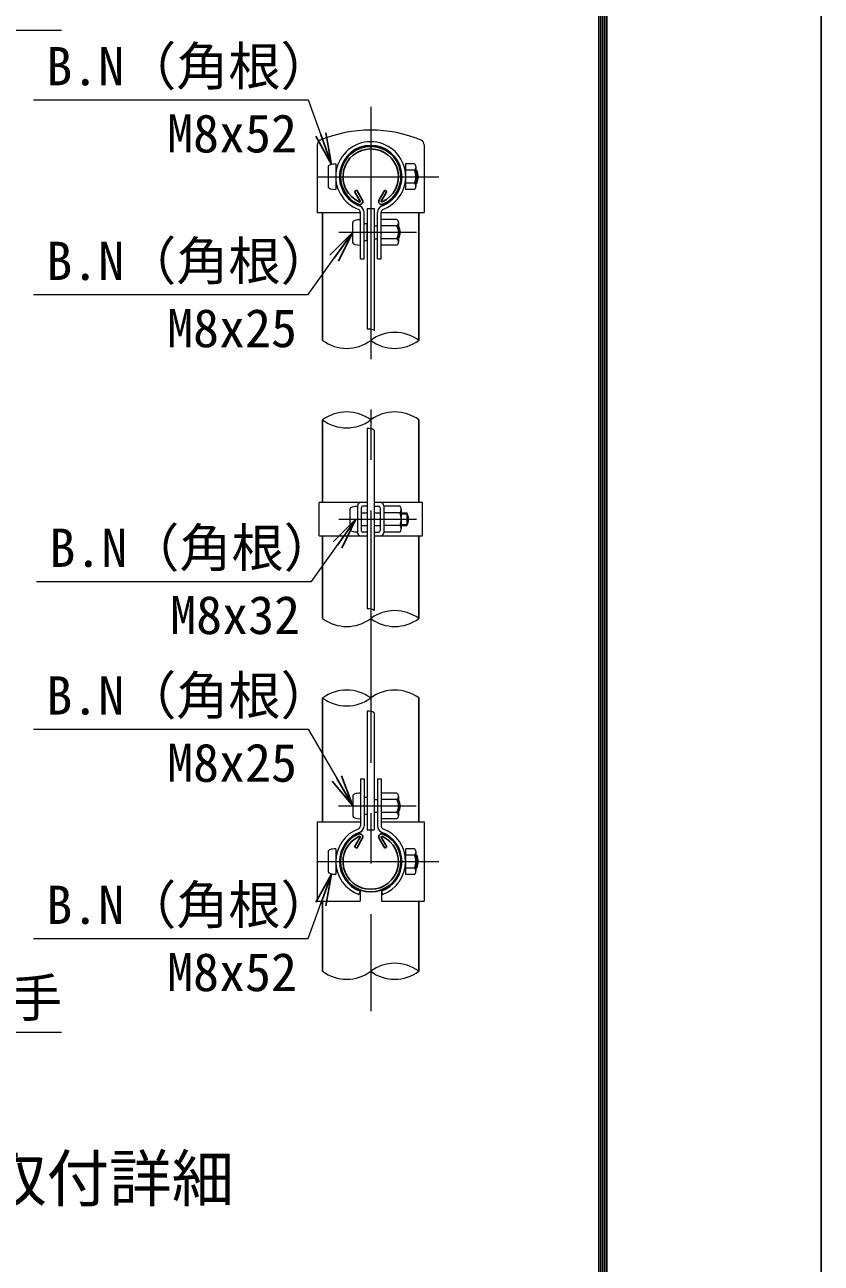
# Model space of a CAD drawing. Units: millimetres, scale not verified. Extents: x -8399 to 8401, y -5940 to 5940.
# Drawn here: x 6395 to 8401, y 510 to 3628 of the extents above; entities that cross this region are included whole.
import ezdxf
from ezdxf.enums import TextEntityAlignment as Align

# ---------------------------------------------------------------- set-up
doc = ezdxf.new("R2010")
doc.units = ezdxf.units.MM
doc.header["$LTSCALE"] = 20
doc.linetypes.add('USER1', pattern=[50.8, 31.75, -6.35, 6.35, -6.35])
for name, color, linetype, lineweight in [('0-1_D-STR1', 1, 'Continuous', 25), ('0-4_D-BMK', 2, 'USER1', 13), ('0-5_D-STR-DIM', 7, 'Continuous', 13), ('0-8_D-STR3', 3, 'Continuous', 13), ('0-9_D-STR-TXT', 7, 'Continuous', 13), ('0-C_D-TTL-TXT', 7, 'Continuous', 13), ('0-E_D-TTL', 7, 'Continuous', 25)]:
    doc.layers.add(name, color=color, linetype=linetype, lineweight=lineweight)
doc.layers.add('0-6_0', color=7, linetype='Continuous')
doc.styles.add('ＭＳ ゴシック', font='')
doc.styles.get('ＭＳ ゴシック').set_extended_font_data('MS Gothic')

# ---------------------------------------------------------------- blocks, each defined once
blk = doc.blocks.new('_Open')
at = {"layer": '0-6_0'}
blk.add_line((-20, 3.333), (0, 0), dxfattribs=at)
blk.add_lwpolyline([(-20, -3.333), (0, 0), (-20, 0)], dxfattribs=at)

msp = doc.modelspace()

# ---------------------------------------------------------------- linework, layer by layer
at = {"layer": '0-1_D-STR1'}
for p, q in [((7225.51, 3208.11), (7231.07, 3211.32)), ((7245.11, 3187), (7231.07, 3211.32)), ((7287.38, 3187), (7301.42, 3211.32)), ((7306.97, 3208.11), (7301.42, 3211.32)), ((7239.55, 3183.79), (7225.51, 3208.11)), ((7292.94, 3183.79), (7306.97, 3208.11)), ((7145.24, 3155.12), (7145.24, 2833.12)), ((7387.24, 3155.12), (7387.24, 2833.12)), ((7145.24, 2633.12), (7145.24, 2425.09)), ((7387.24, 2633.12), (7387.24, 2425.09)), ((7145.24, 2341.1), (7145.24, 2133.12)), ((7387.24, 2341.1), (7387.24, 2133.12)), ((7145.24, 1933.12), (7145.24, 1621.32)), ((7387.24, 1933.12), (7387.24, 1621.32)), ((7239.55, 1582.64), (7225.51, 1558.33)), ((7245.11, 1579.43), (7231.07, 1555.12)), ((7287.38, 1579.43), (7301.42, 1555.12)), ((7292.94, 1582.64), (7306.97, 1558.33)), ((7225.51, 1558.33), (7231.07, 1555.12)), ((7306.97, 1558.33), (7301.42, 1555.12)), ((7145.24, 1421.32), (7145.24, 1245.32)), ((7387.24, 1421.32), (7387.24, 1245.32))]:
    msp.add_line(p, q, dxfattribs=at)
for centre, radius, start, end in [((7266.24, 3245.12), 76.2, 294.32478, 245.67522), ((7266.24, 3245.12), 69.78, 294.32478, 245.67522), ((7238.16, 3182.99), 8.02, 245.67522, 30), ((7238.16, 3182.99), 1.6, 245.67522, 30), ((7294.33, 3182.99), 8.02, 150, 294.32478), ((7294.33, 3182.99), 1.6, 150, 294.32478), ((7266.24, 1521.32), 76.2, 114.32478, 65.67522), ((7238.16, 1583.44), 8.02, 330, 114.32478), ((7294.33, 1583.44), 8.02, 65.67522, 210), ((7266.24, 1521.32), 69.78, 114.32478, 65.67522), ((7238.16, 1583.44), 1.6, 330, 114.32478), ((7294.33, 1583.44), 1.6, 65.67522, 210)]:
    msp.add_arc(centre, radius, start, end, dxfattribs=at)
at = {"layer": '0-4_D-BMK'}
for p, q in [((7266.24, 3421.12), (7266.24, 1145.12)), ((7134.13, 3245.12), (7437.87, 3245.12)), ((7186.13, 3105.12), (7381.64, 3105.12)), ((7186.08, 2383.09), (7381.6, 2383.09)), ((7193.24, 2383.09), (7377.24, 2383.09)), ((7185.29, 1661.32), (7380.8, 1661.32)), ((7134.13, 1521.32), (7437.87, 1521.32))]:
    msp.add_line(p, q, dxfattribs=at)
at = {"layer": '0-5_D-STR-DIM'}
for centre, radius, start, end in [((7260.6, 2831), 30.72, 60.95271, 95.76063), ((7326.74, 2751.61), 101.51, 53.41445, 126.58555), ((7205.74, 2914.62), 101.51, 233.41445, 306.58555), ((7326.74, 2914.62), 101.51, 233.41445, 306.58555), ((7205.74, 2551.61), 101.51, 53.41445, 126.58555), ((7326.74, 2551.61), 101.51, 53.41445, 126.58555), ((7205.74, 2714.62), 101.51, 233.41445, 306.58555), ((7260.33, 2580.61), 30.72, 60.95271, 95.76063), ((7260.33, 2126.75), 30.72, 60.95271, 95.76063), ((7326.74, 2051.61), 101.51, 53.41445, 126.58555), ((7205.74, 2214.62), 101.51, 233.41445, 306.58555), ((7326.74, 2214.62), 101.51, 233.41445, 306.58555), ((7205.74, 1851.61), 101.51, 53.41445, 126.58555), ((7205.74, 2014.62), 101.51, 233.41445, 306.58555), ((7326.74, 1851.61), 101.51, 53.41445, 126.58555), ((7260.33, 1869.29), 30.72, 60.95271, 95.76063), ((7326.74, 1163.81), 101.51, 53.41445, 126.58555), ((7205.74, 1326.82), 101.51, 233.41445, 306.58555), ((7326.74, 1326.82), 101.51, 233.41445, 306.58555)]:
    msp.add_arc(centre, radius, start, end, dxfattribs=at)
at = {"layer": '0-8_D-STR3'}
for p, q in [((7131.64, 3325.14), (7131.64, 3155.12)), ((7400.84, 3325.14), (7400.84, 3155.12)), ((7178.24, 3277.12), (7178.24, 3213.12)), ((7376.24, 3277.52), (7354.24, 3277.52)), ((7354.24, 3277.52), (7354.24, 3212.72)), ((7159.04, 3271.12), (7159.04, 3219.12)), ((7179.71, 3261.12), (7178.24, 3261.12)), ((7354.24, 3261.12), (7352.78, 3261.12)), ((7376.24, 3261.32), (7354.24, 3261.32)), ((7380.24, 3270.05), (7380.24, 3220.67)), ((7380.24, 3261.12), (7382.24, 3261.12)), ((7380.24, 3261.12), (7382.24, 3261.12)), ((7380.24, 3258.41), (7383.54, 3258.41)), ((7382.24, 3261.12), (7382.24, 3229.12)), ((7179.71, 3229.12), (7178.24, 3229.12)), ((7354.24, 3229.12), (7352.78, 3229.12)), ((7376.24, 3228.92), (7354.24, 3228.92)), ((7376.24, 3212.72), (7354.24, 3212.72)), ((7380.24, 3231.83), (7383.54, 3231.83)), ((7380.24, 3229.12), (7382.24, 3229.12)), ((7380.24, 3229.12), (7382.24, 3229.12)), ((7131.64, 3155.12), (7240.24, 3155.12)), ((7240.24, 3038.32), (7240.24, 3155.4)), ((7249.44, 3038.32), (7249.44, 3155.4)), ((7257.24, 3165.12), (7257.24, 2861.57)), ((7257.24, 3165.12), (7275.24, 3165.12)), ((7275.24, 3165.12), (7275.24, 2857.86)), ((7283.04, 3038.32), (7283.04, 3155.4)), ((7292.24, 3038.32), (7292.24, 3155.4)), ((7292.24, 3155.12), (7400.84, 3155.12)), ((7221.04, 3078.87), (7221.04, 3130.87)), ((7256.24, 3126.39), (7249.44, 3126.39)), ((7256.24, 3126.39), (7256.24, 3083.85)), ((7256.24, 3121.12), (7257.24, 3121.12)), ((7275.24, 3121.12), (7283.04, 3121.12)), ((7332.24, 3137.52), (7292.24, 3137.52)), ((7332.24, 3121.32), (7292.24, 3121.32)), ((7336.24, 3130.05), (7336.24, 3080.67)), ((7336.24, 3121.12), (7336.24, 3089.12)), ((7336.24, 3118.41), (7337.54, 3118.41)), ((7256.24, 3089.12), (7257.24, 3089.12)), ((7275.24, 3089.12), (7283.04, 3089.12)), ((7332.24, 3088.92), (7292.24, 3088.92)), ((7336.24, 3091.83), (7337.54, 3091.83)), ((7256.24, 3083.85), (7249.44, 3083.85)), ((7332.24, 3072.72), (7292.24, 3072.72)), ((7240.24, 3038.32), (7249.44, 3038.32)), ((7283.04, 3038.32), (7292.24, 3038.32)), ((7257.24, 2611.18), (7257.24, 2157.32)), ((7275.24, 2607.47), (7275.24, 2153.61)), ((7257.24, 2425.09), (7136.04, 2425.09)), ((7136.04, 2341.1), (7136.04, 2425.09)), ((7214.04, 2409.09), (7214.04, 2357.09)), ((7233.24, 2417.09), (7233.24, 2349.1)), ((7233.24, 2417.09), (7233.24, 2349.1)), ((7242.44, 2411.89), (7242.44, 2354.3)), ((7257.24, 2415.89), (7246.44, 2415.89)), ((7396.44, 2425.09), (7275.24, 2425.09)), ((7275.24, 2415.89), (7286.04, 2415.89)), ((7290.04, 2411.89), (7290.04, 2354.3)), ((7299.24, 2417.09), (7299.24, 2349.1)), ((7299.24, 2417.09), (7299.24, 2349.1)), ((7339.24, 2415.49), (7299.24, 2415.49)), ((7343.24, 2408.03), (7343.24, 2358.65)), ((7396.44, 2341.1), (7396.44, 2425.09)), ((7242.44, 2399.09), (7257.24, 2399.09)), ((7275.24, 2399.09), (7290.04, 2399.09)), ((7339.24, 2399.29), (7299.24, 2399.29)), ((7343.24, 2399.09), (7357.24, 2399.09)), ((7343.24, 2396.39), (7358.54, 2396.39)), ((7343.24, 2369.8), (7358.54, 2369.8)), ((7357.24, 2399.09), (7357.24, 2367.09)), ((7136.04, 2341.1), (7257.24, 2341.1)), ((7242.44, 2367.09), (7257.24, 2367.09)), ((7257.24, 2350.3), (7246.44, 2350.3)), ((7275.24, 2367.09), (7290.04, 2367.09)), ((7275.24, 2350.3), (7286.04, 2350.3)), ((7275.24, 2341.1), (7396.44, 2341.1)), ((7339.24, 2366.89), (7299.24, 2366.89)), ((7339.24, 2350.69), (7299.24, 2350.69)), ((7343.24, 2367.09), (7357.24, 2367.09)), ((7275.24, 1896.15), (7275.24, 1601.32)), ((7240.24, 1729.32), (7240.24, 1611.04)), ((7240.24, 1729.32), (7249.44, 1729.32)), ((7249.44, 1729.32), (7249.44, 1611.04)), ((7283.04, 1729.32), (7283.04, 1611.04)), ((7283.04, 1729.32), (7292.24, 1729.32)), ((7292.24, 1729.32), (7292.24, 1611.04)), ((7221.04, 1687.32), (7221.04, 1635.32)), ((7332.24, 1693.72), (7292.24, 1693.72)), ((7336.24, 1686.25), (7336.24, 1636.87)), ((7256.24, 1682.59), (7249.44, 1682.59)), ((7275.24, 1677.32), (7283.04, 1677.32)), ((7332.24, 1677.52), (7292.24, 1677.52)), ((7292.24, 1677.32), (7293.04, 1677.32)), ((7336.24, 1677.32), (7336.24, 1645.32)), ((7336.24, 1674.61), (7337.54, 1674.61)), ((7131.64, 1621.32), (7240.24, 1621.32)), ((7131.64, 1621.32), (7131.64, 1421.32)), ((7256.24, 1640.05), (7249.44, 1640.05)), ((7275.24, 1645.32), (7283.04, 1645.32)), ((7292.24, 1645.32), (7293.04, 1645.32)), ((7332.24, 1645.12), (7292.24, 1645.12)), ((7332.24, 1628.92), (7292.24, 1628.92)), ((7292.24, 1621.32), (7400.84, 1621.32)), ((7336.24, 1648.03), (7337.54, 1648.03)), ((7400.84, 1621.32), (7400.84, 1421.32)), ((7159.04, 1547.32), (7159.04, 1495.32)), ((7178.24, 1553.32), (7178.24, 1489.32)), ((7179.71, 1537.32), (7178.24, 1537.32)), ((7179.71, 1537.32), (7178.24, 1537.32)), ((7354.24, 1537.32), (7352.78, 1537.32)), ((7354.24, 1537.32), (7352.78, 1537.32)), ((7376.24, 1553.72), (7354.24, 1553.72)), ((7354.24, 1553.72), (7354.24, 1488.92)), ((7376.24, 1537.52), (7354.24, 1537.52)), ((7380.24, 1546.25), (7380.24, 1496.87)), ((7380.24, 1537.32), (7382.24, 1537.32)), ((7380.24, 1534.61), (7383.54, 1534.61)), ((7382.24, 1537.32), (7382.24, 1505.32)), ((7179.71, 1505.32), (7178.24, 1505.32)), ((7179.71, 1505.32), (7178.24, 1505.32)), ((7354.24, 1505.32), (7352.78, 1505.32)), ((7354.24, 1505.32), (7352.78, 1505.32)), ((7376.24, 1505.12), (7354.24, 1505.12)), ((7380.24, 1508.03), (7383.54, 1508.03)), ((7380.24, 1505.32), (7382.24, 1505.32)), ((7380.24, 1505.32), (7382.24, 1505.32)), ((7376.24, 1488.92), (7354.24, 1488.92)), ((7239.44, 1447.22), (7236.31, 1438.56)), ((7239.44, 1447.22), (7239.44, 1421.32)), ((7293.04, 1447.22), (7293.04, 1421.32)), ((7293.04, 1447.22), (7296.17, 1438.56)), ((7131.64, 1421.32), (7239.44, 1421.32)), ((7293.04, 1421.32), (7400.84, 1421.32))]:
    msp.add_line(p, q, dxfattribs=at)
msp.add_lwpolyline([(7257.24, 1899.86), (7257.24, 1601.32), (7275.24, 1601.32)], dxfattribs=at)
for centre, radius, start, end in [((7144.84, 3325.14), 13.2, 116.72671, 180), ((7266.24, 3033.57), 329, 67.22973, 112.77027), ((7387.64, 3325.14), 13.2, 0, 63.27329), ((7266.24, 3245.12), 88, 290.1633, 249.8367), ((7266.24, 3245.12), 78.8, 289.83718, 250.16282), ((7370.09, 3269.42), 10.17, 307.21089, 52.78911), ((7345.44, 3245.12), 34.8, 332.26063, 27.73937), ((7352.24, 3245.12), 34, 331.92751, 28.07249), ((7370.04, 3220.82), 10.2, 307.42505, 52.57495), ((7232.24, 3155.4), 8, 0, 62.72039), ((7232.24, 3155.4), 17.2, 0, 65.03562), ((7300.24, 3155.4), 17.2, 114.96438, 180), ((7300.24, 3155.4), 8, 117.27961, 180), ((7326.09, 3129.42), 10.17, 307.21089, 52.78911), ((7301.44, 3105.12), 34.8, 332.26063, 27.73937), ((7306.24, 3105.12), 34, 331.92751, 28.07249), ((7326.04, 3080.82), 10.2, 307.42505, 52.57495), ((7241.24, 2417.09), 8, 90, 180), ((7246.44, 2411.89), 4, 90, 180), ((7286.04, 2411.89), 4, 0, 90), ((7291.24, 2417.09), 8, 0, 90), ((7333.09, 2407.39), 10.17, 307.21089, 52.78911), ((7308.44, 2383.09), 34.8, 332.26063, 27.73937), ((7327.24, 2383.09), 34, 331.92751, 28.07249), ((7241.24, 2349.1), 8, 180, 270), ((7246.44, 2354.3), 4, 180, 270), ((7286.04, 2354.3), 4, 270, 0), ((7291.24, 2349.1), 8, 270, 0), ((7333.04, 2358.79), 10.2, 307.42505, 52.57495), ((7326.09, 1685.62), 10.17, 307.21089, 52.78911), ((7301.44, 1661.32), 34.8, 332.26063, 27.73937), ((7306.24, 1661.32), 34, 331.92751, 28.07249), ((7326.04, 1637.02), 10.2, 307.42505, 52.57495), ((7266.24, 1521.32), 88, 110.1633, 250.11694), ((7266.24, 1521.32), 78.8, 109.83718, 250.11694), ((7232.24, 1611.04), 8, 297.27961, 0), ((7232.24, 1611.04), 17.2, 294.96438, 0), ((7300.24, 1611.04), 17.2, 180, 245.03562), ((7300.24, 1611.04), 8, 180, 242.72039), ((7266.24, 1521.32), 78.8, 289.88306, 70.16282), ((7266.24, 1521.32), 88, 289.88306, 69.8367), ((7370.09, 1545.62), 10.17, 307.21089, 52.78911), ((7345.44, 1521.32), 34.8, 332.26063, 27.73937), ((7352.24, 1521.32), 34, 331.92751, 28.07249), ((7370.04, 1497.02), 10.2, 307.42505, 52.57495)]:
    msp.add_arc(centre, radius, start, end, dxfattribs=at)
for centre, start_param, end_param in [((7178.24, 3271.12), 1.5707963, 3.1415927), ((7178.24, 3219.12), 3.1415927, 4.712389), ((7240.24, 3130.87), 1.5707963, 3.1415927), ((7240.24, 3078.87), 3.1415927, 4.712389), ((7233.24, 2409.09), 1.5707963, 3.1415927), ((7233.24, 2357.09), 3.1415927, 4.712389), ((7240.24, 1687.32), 1.5707963, 3.1415927), ((7240.24, 1635.32), 3.1415927, 4.712389), ((7178.24, 1547.32), 1.5707963, 3.1415927), ((7178.24, 1495.32), 3.1415927, 4.712389)]:
    msp.add_ellipse(centre, major_axis=(19.2, 0), ratio=0.3125, start_param=start_param, end_param=end_param, dxfattribs=at)
at = {"layer": '0-9_D-STR-TXT'}
for points in [[(6488.06, 3613.14), (5793.54, 3613.14), (5635.62, 3319.37)], [(6416.83, 3438.49), (7108.97, 3438.49), (7167.04, 3278.02)], [(6416.83, 2948.45), (7108.97, 2948.45), (7219.88, 3103.49)], [(6424.63, 2226.42), (7116.77, 2226.42), (7227.68, 2381.47)], [(6416.83, 1854.69), (7108.97, 1854.69), (7220.04, 1663.05)], [(6416.83, 1327.7), (7108.97, 1327.7), (7167.04, 1488.17)], [(6488.06, 1091.1), (5793.54, 1091.1), (5643.49, 1443.08)]]:
    msp.add_lwpolyline(points, dxfattribs=at)
at = {"layer": '0-E_D-TTL', "color": 2}
msp.add_lwpolyline([(-8399.36, 5940.45), (8400.64, 5940.45), (8400.64, -5939.55), (-8399.36, -5939.55)], close=True, dxfattribs=at)
at = {"layer": '0-E_D-TTL'}
for points in [[(-7859.36, 5500.45), (7860.64, 5500.45), (7860.64, -5499.55), (-7859.36, -5499.55)], [(-7854.36, 5495.45), (7855.64, 5495.45), (7855.64, -5494.55), (-7854.36, -5494.55)], [(-7849.36, 5490.45), (7850.64, 5490.45), (7850.64, -5489.55), (-7849.36, -5489.55)], [(-7844.36, 5485.45), (7845.64, 5485.45), (7845.64, -5484.55), (-7844.36, -5484.55)], [(-7839.36, 5480.45), (7840.64, 5480.45), (7840.64, -5479.55), (-7839.36, -5479.55)]]:
    msp.add_lwpolyline(points, close=True, dxfattribs=at)

# ---------------------------------------------------------------- block references
at = {"layer": '0-9_D-STR-TXT', "xscale": 4, "yscale": 4}
for p, rotation in [((7167.72, 3276.14), 289.89477), ((7221.04, 3105.12), 54.42149), ((7228.84, 2383.09), 54.42149), ((7221.04, 1661.32), 300.09685), ((7167.72, 1490.05), 70.10523)]:
    msp.add_blockref('_Open', p, dxfattribs=dict(at, rotation=rotation))

# ---------------------------------------------------------------- texts
at = {"layer": '0-9_D-STR-TXT', "style": 'ＭＳ ゴシック'}
for s, p in [('B.N（角根）', (6449.31, 3446.35)), ('M8x52', (6753.48, 3277.2)), ('B.N（角根）', (6449.31, 2956.31)), ('M8x25', (6753.48, 2787.16)), ('B.N（角根）', (6457.11, 2234.29)), ('M8x32', (6761.28, 2065.13)), ('B.N（角根）', (6449.31, 1862.55)), ('M8x25', (6753.48, 1693.4)), ('B.N（角根）', (6449.31, 1335.57)), ('M8x52', (6753.48, 1166.41)), ('主柱下継手', (5833.4, 1101.47))]:
    msp.add_text(s, height=96.19, dxfattribs=at).set_placement(p, align=Align.BOTTOM_LEFT)
at = {"layer": '0-C_D-TTL-TXT', "style": 'ＭＳ ゴシック'}
msp.add_text('主柱部取付詳細', height=115.4, dxfattribs=at).set_placement((5820.46, 631.59), align=Align.BOTTOM_LEFT)

doc.saveas('drawing.dxf')
